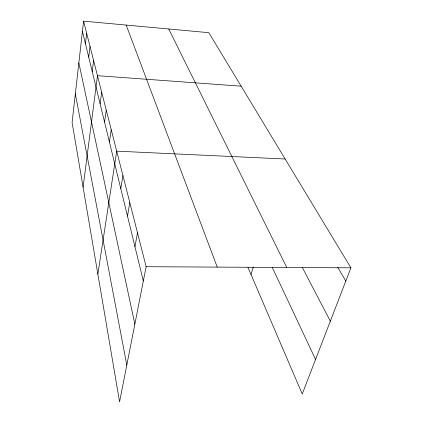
<?xml version="1.0" encoding="UTF-8"?>
<svg xmlns="http://www.w3.org/2000/svg" width="423" height="423" viewBox="0 0 423 423"><rect width="100%" height="100%" fill="white"/><g stroke="black" fill="none" stroke-linecap="round" stroke-linejoin="round"><path stroke-width="0.63" d="M83.58 21.15L72.1 122.496L119.572 401.85L146.141 266.712L83.58 21.15L208.825 32.677L350.9 267.828L302.239 394.009L247.978 267.41M85.457 43.796L86.678 33.311M88.714 57.142L90.009 46.382M92.219 71.519L93.599 60.463M83.088 187.162L97.475 75.68L241.152 86.186M100.108 103.852L101.673 92.172M104.566 122.125L106.247 110.112M109.43 142.049L111.233 129.692M97.866 274.125L116.7 151.154L285.155 159.016M120.793 188.637L122.913 175.534M127.492 216.084L129.803 202.591M134.958 246.683L137.496 232.787M251.035 274.543L253.277 266.945M146.141 266.712L350.9 267.828M337.824 267.368L345.797 281.062M302.26 267.347L330.331 321.168M168.735 28.986L286.762 267.479M272.417 267.706L315.563 359.465M126.176 25.068L217.232 267.098M82.427 31.365L143.328 281.004M78.852 62.895L134.852 324.145M75.347 93.843L126.8 365.102"/></g></svg>
